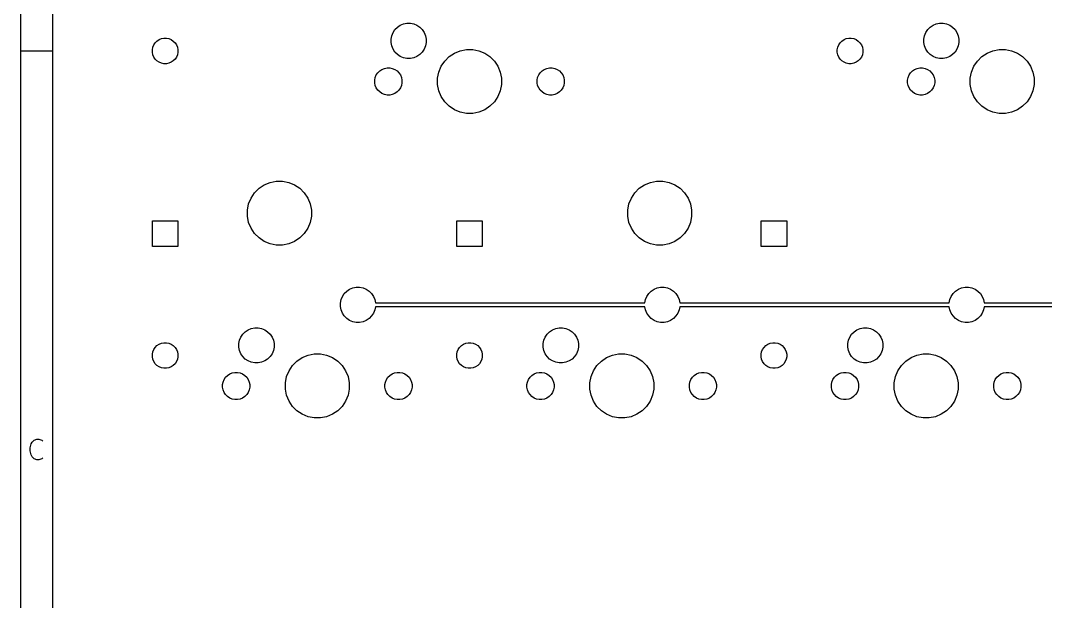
# Model space of a CAD drawing. Extents: x 0.4 to 33.6, y -21.6 to -0.4.
# Drawn here: x 0.394 to 2.919, y -5.687 to -4.256 of the extents above; entities that cross this region are included whole.
import ezdxf

# ---------------------------------------------------------------- set-up
doc = ezdxf.new("R2010")
doc.units = 0
doc.header["$MEASUREMENT"] = 0
doc.layers.add('BLACK', color=7, linetype='CONTINUOUS')

msp = doc.modelspace()

# ---------------------------------------------------------------- linework, layer by layer
at = {"layer": 'BLACK', "linetype": 'CONTINUOUS'}
for p, q in [((0.393701, -0.393701), (0.393701, -21.6063)), ((0.472441, -0.472441), (0.472441, -21.5276)), ((1.32949, -4.26787), (1.33737, -4.26461)), ((1.33737, -4.26461), (1.34573, -4.26294)), ((1.34573, -4.26294), (1.35427, -4.26294)), ((1.35427, -4.26294), (1.36263, -4.26461)), ((1.36263, -4.26461), (1.37051, -4.26787)), ((2.64199, -4.26787), (2.64987, -4.26461)), ((2.64987, -4.26461), (2.65823, -4.26294)), ((2.65823, -4.26294), (2.66677, -4.26294)), ((2.66677, -4.26294), (2.67513, -4.26461)), ((2.67513, -4.26461), (2.68301, -4.26787)), ((1.30836, -4.29362), (1.31162, -4.28574)), ((1.31162, -4.28574), (1.31636, -4.27864)), ((1.31636, -4.27864), (1.32239, -4.27261)), ((1.32239, -4.27261), (1.32949, -4.26787)), ((1.37051, -4.26787), (1.37761, -4.27261)), ((1.37761, -4.27261), (1.38364, -4.27864)), ((1.38364, -4.27864), (1.38838, -4.28574)), ((1.38838, -4.28574), (1.39164, -4.29362)), ((2.62086, -4.29362), (2.62412, -4.28574)), ((2.62412, -4.28574), (2.62886, -4.27864)), ((2.62886, -4.27864), (2.63489, -4.27261)), ((2.63489, -4.27261), (2.64199, -4.26787)), ((2.68301, -4.26787), (2.69011, -4.27261)), ((2.69011, -4.27261), (2.69614, -4.27864)), ((2.69614, -4.27864), (2.70088, -4.28574)), ((2.70088, -4.28574), (2.70414, -4.29362)), ((0.719714, -4.32206), (0.722089, -4.31633)), ((0.722089, -4.31633), (0.725535, -4.31117)), ((0.725535, -4.31117), (0.729922, -4.30679)), ((0.729922, -4.30679), (0.735081, -4.30334)), ((0.735081, -4.30334), (0.740813, -4.30096)), ((0.740813, -4.30096), (0.746898, -4.29975)), ((0.746898, -4.29975), (0.753102, -4.29975)), ((0.753102, -4.29975), (0.759187, -4.30096)), ((0.759187, -4.30096), (0.764919, -4.30334)), ((0.764919, -4.30334), (0.770078, -4.30679)), ((0.770078, -4.30679), (0.774465, -4.31117)), ((0.774465, -4.31117), (0.777911, -4.31633)), ((0.777911, -4.31633), (0.780286, -4.32206)), ((1.30669, -4.30198), (1.30836, -4.29362)), ((1.30669, -4.31052), (1.30669, -4.30198)), ((1.30836, -4.31888), (1.30669, -4.31052)), ((1.39164, -4.29362), (1.39331, -4.30198)), ((1.39331, -4.31052), (1.39164, -4.31888)), ((1.39331, -4.30198), (1.39331, -4.31052)), ((2.40721, -4.32206), (2.40959, -4.31633)), ((2.40959, -4.31633), (2.41304, -4.31117)), ((2.41304, -4.31117), (2.41742, -4.30679)), ((2.41742, -4.30679), (2.42258, -4.30334)), ((2.42258, -4.30334), (2.42831, -4.30096)), ((2.42831, -4.30096), (2.4344, -4.29975)), ((2.4344, -4.29975), (2.4406, -4.29975)), ((2.4406, -4.29975), (2.44669, -4.30096)), ((2.44669, -4.30096), (2.45242, -4.30334)), ((2.45242, -4.30334), (2.45758, -4.30679)), ((2.45758, -4.30679), (2.46196, -4.31117)), ((2.46196, -4.31117), (2.46541, -4.31633)), ((2.46541, -4.31633), (2.46779, -4.32206)), ((2.61919, -4.30198), (2.62086, -4.29362)), ((2.61919, -4.31052), (2.61919, -4.30198)), ((2.62086, -4.31888), (2.61919, -4.31052)), ((2.70414, -4.29362), (2.70581, -4.30198)), ((2.70581, -4.31052), (2.70414, -4.31888)), ((2.70581, -4.30198), (2.70581, -4.31052)), ((0.393701, -4.33071), (0.472441, -4.33071)), ((0.718504, -4.32815), (0.719714, -4.32206)), ((0.718504, -4.33435), (0.718504, -4.32815)), ((0.719714, -4.34044), (0.718504, -4.33435)), ((0.722089, -4.34617), (0.719714, -4.34044)), ((0.780286, -4.34044), (0.777911, -4.34617)), ((0.780286, -4.32206), (0.781496, -4.32815)), ((0.781496, -4.33435), (0.780286, -4.34044)), ((0.781496, -4.32815), (0.781496, -4.33435)), ((1.31162, -4.32676), (1.30836, -4.31888)), ((1.31636, -4.33386), (1.31162, -4.32676)), ((1.32239, -4.33989), (1.31636, -4.33386)), ((1.32949, -4.34463), (1.32239, -4.33989)), ((1.37761, -4.33989), (1.37051, -4.34463)), ((1.38364, -4.33386), (1.37761, -4.33989)), ((1.38838, -4.32676), (1.38364, -4.33386)), ((1.39164, -4.31888), (1.38838, -4.32676)), ((1.44981, -4.34509), (1.4627, -4.33647)), ((1.4627, -4.33647), (1.47703, -4.33054)), ((1.47703, -4.33054), (1.49224, -4.32751)), ((1.49224, -4.32751), (1.50776, -4.32751)), ((1.50776, -4.32751), (1.52297, -4.33054)), ((1.52297, -4.33054), (1.5373, -4.33647)), ((1.5373, -4.33647), (1.55019, -4.34509)), ((2.406, -4.32815), (2.40721, -4.32206)), ((2.406, -4.33435), (2.406, -4.32815)), ((2.40721, -4.34044), (2.406, -4.33435)), ((2.40959, -4.34617), (2.40721, -4.34044)), ((2.46779, -4.34044), (2.46541, -4.34617)), ((2.46779, -4.32206), (2.469, -4.32815)), ((2.469, -4.33435), (2.46779, -4.34044)), ((2.469, -4.32815), (2.469, -4.33435)), ((2.62412, -4.32676), (2.62086, -4.31888)), ((2.62886, -4.33386), (2.62412, -4.32676)), ((2.63489, -4.33989), (2.62886, -4.33386)), ((2.64199, -4.34463), (2.63489, -4.33989)), ((2.69011, -4.33989), (2.68301, -4.34463)), ((2.69614, -4.33386), (2.69011, -4.33989)), ((2.70088, -4.32676), (2.69614, -4.33386)), ((2.70414, -4.31888), (2.70088, -4.32676)), ((2.76231, -4.34509), (2.7752, -4.33647)), ((2.7752, -4.33647), (2.78953, -4.33054)), ((2.78953, -4.33054), (2.80474, -4.32751)), ((2.80474, -4.32751), (2.82026, -4.32751)), ((2.82026, -4.32751), (2.83547, -4.33054)), ((2.83547, -4.33054), (2.8498, -4.33647)), ((2.8498, -4.33647), (2.86269, -4.34509)), ((0.725535, -4.35133), (0.722089, -4.34617)), ((0.729922, -4.35571), (0.725535, -4.35133)), ((0.735081, -4.35916), (0.729922, -4.35571)), ((0.740813, -4.36154), (0.735081, -4.35916)), ((0.746898, -4.36275), (0.740813, -4.36154)), ((0.753102, -4.36275), (0.746898, -4.36275)), ((0.759187, -4.36154), (0.753102, -4.36275)), ((0.764919, -4.35916), (0.759187, -4.36154)), ((0.770078, -4.35571), (0.764919, -4.35916)), ((0.774465, -4.35133), (0.770078, -4.35571)), ((0.777911, -4.34617), (0.774465, -4.35133)), ((1.33737, -4.34789), (1.32949, -4.34463)), ((1.34573, -4.34956), (1.33737, -4.34789)), ((1.35427, -4.34956), (1.34573, -4.34956)), ((1.36263, -4.34789), (1.35427, -4.34956)), ((1.37051, -4.34463), (1.36263, -4.34789)), ((1.43022, -4.36895), (1.43884, -4.35606)), ((1.43884, -4.35606), (1.44981, -4.34509)), ((1.55019, -4.34509), (1.56116, -4.35606)), ((1.56116, -4.35606), (1.56978, -4.36895)), ((2.41304, -4.35133), (2.40959, -4.34617)), ((2.41742, -4.35571), (2.41304, -4.35133)), ((2.42258, -4.35916), (2.41742, -4.35571)), ((2.42831, -4.36154), (2.42258, -4.35916)), ((2.4344, -4.36275), (2.42831, -4.36154)), ((2.4406, -4.36275), (2.4344, -4.36275)), ((2.44669, -4.36154), (2.4406, -4.36275)), ((2.45242, -4.35916), (2.44669, -4.36154)), ((2.45758, -4.35571), (2.45242, -4.35916)), ((2.46196, -4.35133), (2.45758, -4.35571)), ((2.46541, -4.34617), (2.46196, -4.35133)), ((2.64987, -4.34789), (2.64199, -4.34463)), ((2.65823, -4.34956), (2.64987, -4.34789)), ((2.66677, -4.34956), (2.65823, -4.34956)), ((2.67513, -4.34789), (2.66677, -4.34956)), ((2.68301, -4.34463), (2.67513, -4.34789)), ((2.74272, -4.36895), (2.75134, -4.35606)), ((2.75134, -4.35606), (2.76231, -4.34509)), ((2.86269, -4.34509), (2.87366, -4.35606)), ((2.87366, -4.35606), (2.88228, -4.36895)), ((1.26782, -4.39649), (1.27034, -4.3904)), ((1.27034, -4.3904), (1.27401, -4.38492)), ((1.27401, -4.38492), (1.27867, -4.38026)), ((1.27867, -4.38026), (1.28415, -4.37659)), ((1.28415, -4.37659), (1.29024, -4.37407)), ((1.29024, -4.37407), (1.2967, -4.37279)), ((1.2967, -4.37279), (1.3033, -4.37279)), ((1.3033, -4.37279), (1.30976, -4.37407)), ((1.30976, -4.37407), (1.31585, -4.37659)), ((1.31585, -4.37659), (1.32133, -4.38026)), ((1.32133, -4.38026), (1.32599, -4.38492)), ((1.32599, -4.38492), (1.32966, -4.3904)), ((1.32966, -4.3904), (1.33218, -4.39649)), ((1.42126, -4.39849), (1.42429, -4.38328)), ((1.42429, -4.38328), (1.43022, -4.36895)), ((1.56978, -4.36895), (1.57571, -4.38328)), ((1.57571, -4.38328), (1.57874, -4.39849)), ((1.66782, -4.39649), (1.67034, -4.3904)), ((1.67034, -4.3904), (1.67401, -4.38492)), ((1.67401, -4.38492), (1.67867, -4.38026)), ((1.67867, -4.38026), (1.68415, -4.37659)), ((1.68415, -4.37659), (1.69024, -4.37407)), ((1.69024, -4.37407), (1.6967, -4.37279)), ((1.6967, -4.37279), (1.7033, -4.37279)), ((1.7033, -4.37279), (1.70976, -4.37407)), ((1.70976, -4.37407), (1.71585, -4.37659)), ((1.71585, -4.37659), (1.72133, -4.38026)), ((1.72133, -4.38026), (1.72599, -4.38492)), ((1.72599, -4.38492), (1.72966, -4.3904)), ((1.72966, -4.3904), (1.73218, -4.39649)), ((2.58032, -4.39649), (2.58284, -4.3904)), ((2.58284, -4.3904), (2.58651, -4.38492)), ((2.58651, -4.38492), (2.59117, -4.38026)), ((2.59117, -4.38026), (2.59665, -4.37659)), ((2.59665, -4.37659), (2.60274, -4.37407)), ((2.60274, -4.37407), (2.6092, -4.37279)), ((2.6092, -4.37279), (2.6158, -4.37279)), ((2.6158, -4.37279), (2.62226, -4.37407)), ((2.62226, -4.37407), (2.62835, -4.37659)), ((2.62835, -4.37659), (2.63383, -4.38026)), ((2.63383, -4.38026), (2.63849, -4.38492)), ((2.63849, -4.38492), (2.64216, -4.3904)), ((2.64216, -4.3904), (2.64468, -4.39649)), ((2.73376, -4.39849), (2.73679, -4.38328)), ((2.73679, -4.38328), (2.74272, -4.36895)), ((2.88228, -4.36895), (2.88821, -4.38328)), ((2.88821, -4.38328), (2.89124, -4.39849)), ((1.26654, -4.40295), (1.26782, -4.39649)), ((1.26654, -4.40955), (1.26654, -4.40295)), ((1.26782, -4.41601), (1.26654, -4.40955)), ((1.27034, -4.4221), (1.26782, -4.41601)), ((1.33218, -4.41601), (1.32966, -4.4221)), ((1.33218, -4.39649), (1.33346, -4.40295)), ((1.33346, -4.40955), (1.33218, -4.41601)), ((1.33346, -4.40295), (1.33346, -4.40955)), ((1.42126, -4.41401), (1.42126, -4.39849)), ((1.42429, -4.42922), (1.42126, -4.41401)), ((1.57874, -4.41401), (1.57571, -4.42922)), ((1.57874, -4.39849), (1.57874, -4.41401)), ((1.66654, -4.40295), (1.66782, -4.39649)), ((1.66654, -4.40955), (1.66654, -4.40295)), ((1.66782, -4.41601), (1.66654, -4.40955)), ((1.67034, -4.4221), (1.66782, -4.41601)), ((1.73218, -4.41601), (1.72966, -4.4221)), ((1.73218, -4.39649), (1.73346, -4.40295)), ((1.73346, -4.40955), (1.73218, -4.41601)), ((1.73346, -4.40295), (1.73346, -4.40955)), ((2.57904, -4.40295), (2.58032, -4.39649)), ((2.57904, -4.40955), (2.57904, -4.40295)), ((2.58032, -4.41601), (2.57904, -4.40955)), ((2.58284, -4.4221), (2.58032, -4.41601)), ((2.64468, -4.41601), (2.64216, -4.4221)), ((2.64468, -4.39649), (2.64596, -4.40295)), ((2.64596, -4.40955), (2.64468, -4.41601)), ((2.64596, -4.40295), (2.64596, -4.40955)), ((2.73376, -4.41401), (2.73376, -4.39849)), ((2.73679, -4.42922), (2.73376, -4.41401)), ((2.89124, -4.41401), (2.88821, -4.42922)), ((2.89124, -4.39849), (2.89124, -4.41401)), ((1.27401, -4.42758), (1.27034, -4.4221)), ((1.27867, -4.43224), (1.27401, -4.42758)), ((1.28415, -4.43591), (1.27867, -4.43224)), ((1.29024, -4.43843), (1.28415, -4.43591)), ((1.2967, -4.43971), (1.29024, -4.43843)), ((1.3033, -4.43971), (1.2967, -4.43971)), ((1.30976, -4.43843), (1.3033, -4.43971)), ((1.31585, -4.43591), (1.30976, -4.43843)), ((1.32133, -4.43224), (1.31585, -4.43591)), ((1.32599, -4.42758), (1.32133, -4.43224)), ((1.32966, -4.4221), (1.32599, -4.42758)), ((1.43022, -4.44355), (1.42429, -4.42922)), ((1.43884, -4.45644), (1.43022, -4.44355)), ((1.56978, -4.44355), (1.56116, -4.45644)), ((1.57571, -4.42922), (1.56978, -4.44355)), ((1.67401, -4.42758), (1.67034, -4.4221)), ((1.67867, -4.43224), (1.67401, -4.42758)), ((1.68415, -4.43591), (1.67867, -4.43224)), ((1.69024, -4.43843), (1.68415, -4.43591)), ((1.6967, -4.43971), (1.69024, -4.43843)), ((1.7033, -4.43971), (1.6967, -4.43971)), ((1.70976, -4.43843), (1.7033, -4.43971)), ((1.71585, -4.43591), (1.70976, -4.43843)), ((1.72133, -4.43224), (1.71585, -4.43591)), ((1.72599, -4.42758), (1.72133, -4.43224)), ((1.72966, -4.4221), (1.72599, -4.42758)), ((2.58651, -4.42758), (2.58284, -4.4221)), ((2.59117, -4.43224), (2.58651, -4.42758)), ((2.59665, -4.43591), (2.59117, -4.43224)), ((2.60274, -4.43843), (2.59665, -4.43591)), ((2.6092, -4.43971), (2.60274, -4.43843)), ((2.6158, -4.43971), (2.6092, -4.43971)), ((2.62226, -4.43843), (2.6158, -4.43971)), ((2.62835, -4.43591), (2.62226, -4.43843)), ((2.63383, -4.43224), (2.62835, -4.43591)), ((2.63849, -4.42758), (2.63383, -4.43224)), ((2.64216, -4.4221), (2.63849, -4.42758)), ((2.74272, -4.44355), (2.73679, -4.42922)), ((2.75134, -4.45644), (2.74272, -4.44355)), ((2.88228, -4.44355), (2.87366, -4.45644)), ((2.88821, -4.42922), (2.88228, -4.44355)), ((1.44981, -4.46741), (1.43884, -4.45644)), ((1.4627, -4.47603), (1.44981, -4.46741)), ((1.55019, -4.46741), (1.5373, -4.47603)), ((1.56116, -4.45644), (1.55019, -4.46741)), ((2.76231, -4.46741), (2.75134, -4.45644)), ((2.7752, -4.47603), (2.76231, -4.46741)), ((2.86269, -4.46741), (2.8498, -4.47603)), ((2.87366, -4.45644), (2.86269, -4.46741)), ((1.47703, -4.48196), (1.4627, -4.47603)), ((1.49224, -4.48499), (1.47703, -4.48196)), ((1.50776, -4.48499), (1.49224, -4.48499)), ((1.52297, -4.48196), (1.50776, -4.48499)), ((1.5373, -4.47603), (1.52297, -4.48196)), ((2.78953, -4.48196), (2.7752, -4.47603)), ((2.80474, -4.48499), (2.78953, -4.48196)), ((2.82026, -4.48499), (2.80474, -4.48499)), ((2.83547, -4.48196), (2.82026, -4.48499)), ((2.8498, -4.47603), (2.83547, -4.48196)), ((0.970335, -4.68047), (0.981302, -4.6695)), ((0.981302, -4.6695), (0.994199, -4.66088)), ((0.994199, -4.66088), (1.00853, -4.65495)), ((1.00853, -4.65495), (1.02374, -4.65192)), ((1.02374, -4.65192), (1.03925, -4.65192)), ((1.03925, -4.65192), (1.05446, -4.65495)), ((1.05446, -4.65495), (1.06879, -4.66088)), ((1.06879, -4.66088), (1.08169, -4.6695)), ((1.08169, -4.6695), (1.09266, -4.68047)), ((1.90734, -4.68047), (1.91831, -4.6695)), ((1.91831, -4.6695), (1.93121, -4.66088)), ((1.93121, -4.66088), (1.94554, -4.65495)), ((1.94554, -4.65495), (1.96075, -4.65192)), ((1.96075, -4.65192), (1.97626, -4.65192)), ((1.97626, -4.65192), (1.99147, -4.65495)), ((1.99147, -4.65495), (2.0058, -4.66088)), ((2.0058, -4.66088), (2.0187, -4.6695)), ((2.0187, -4.6695), (2.02967, -4.68047)), ((0.955782, -4.70769), (0.961717, -4.69336)), ((0.961717, -4.69336), (0.970335, -4.68047)), ((1.09266, -4.68047), (1.10127, -4.69336)), ((1.10127, -4.69336), (1.10721, -4.70769)), ((1.89279, -4.70769), (1.89873, -4.69336)), ((1.89873, -4.69336), (1.90734, -4.68047)), ((2.02967, -4.68047), (2.03828, -4.69336)), ((2.03828, -4.69336), (2.04422, -4.70769)), ((0.952756, -4.7229), (0.955782, -4.70769)), ((1.10721, -4.70769), (1.11024, -4.7229)), ((1.88976, -4.7229), (1.89279, -4.70769)), ((2.04422, -4.70769), (2.04724, -4.7229)), ((0.952756, -4.73841), (0.952756, -4.7229)), ((0.955782, -4.75363), (0.952756, -4.73841)), ((1.11024, -4.73841), (1.10721, -4.75363)), ((1.11024, -4.7229), (1.11024, -4.73841)), ((1.88976, -4.73841), (1.88976, -4.7229)), ((1.89279, -4.75363), (1.88976, -4.73841)), ((2.04724, -4.73841), (2.04422, -4.75363)), ((2.04724, -4.7229), (2.04724, -4.73841)), ((0.718504, -4.81275), (0.718504, -4.74975)), ((0.718504, -4.74975), (0.781496, -4.74975)), ((0.781496, -4.74975), (0.781496, -4.81275)), ((0.961717, -4.76796), (0.955782, -4.75363)), ((0.970335, -4.78085), (0.961717, -4.76796)), ((1.10127, -4.76796), (1.09266, -4.78085)), ((1.10721, -4.75363), (1.10127, -4.76796)), ((1.4685, -4.81275), (1.4685, -4.74975)), ((1.4685, -4.74975), (1.5315, -4.74975)), ((1.5315, -4.74975), (1.5315, -4.81275)), ((1.89873, -4.76796), (1.89279, -4.75363)), ((1.90734, -4.78085), (1.89873, -4.76796)), ((2.03828, -4.76796), (2.02967, -4.78085)), ((2.04422, -4.75363), (2.03828, -4.76796)), ((2.2185, -4.81275), (2.2185, -4.74975)), ((2.2185, -4.74975), (2.2815, -4.74975)), ((2.2815, -4.74975), (2.2815, -4.81275)), ((0.981302, -4.79182), (0.970335, -4.78085)), ((0.994199, -4.80044), (0.981302, -4.79182)), ((1.08169, -4.79182), (1.06879, -4.80044)), ((1.09266, -4.78085), (1.08169, -4.79182)), ((1.91831, -4.79182), (1.90734, -4.78085)), ((1.93121, -4.80044), (1.91831, -4.79182)), ((2.0187, -4.79182), (2.0058, -4.80044)), ((2.02967, -4.78085), (2.0187, -4.79182)), ((0.781496, -4.81275), (0.718504, -4.81275)), ((1.00853, -4.80637), (0.994199, -4.80044)), ((1.02374, -4.8094), (1.00853, -4.80637)), ((1.03925, -4.8094), (1.02374, -4.8094)), ((1.05446, -4.80637), (1.03925, -4.8094)), ((1.06879, -4.80044), (1.05446, -4.80637)), ((1.5315, -4.81275), (1.4685, -4.81275)), ((1.94554, -4.80637), (1.93121, -4.80044)), ((1.96075, -4.8094), (1.94554, -4.80637)), ((1.97626, -4.8094), (1.96075, -4.8094)), ((1.99147, -4.80637), (1.97626, -4.8094)), ((2.0058, -4.80044), (1.99147, -4.80637)), ((2.2815, -4.81275), (2.2185, -4.81275)), ((1.19136, -4.92864), (1.19739, -4.92261)), ((1.19739, -4.92261), (1.20449, -4.91787)), ((1.20449, -4.91787), (1.21237, -4.91461)), ((1.21237, -4.91461), (1.22073, -4.91294)), ((1.22073, -4.91294), (1.22927, -4.91294)), ((1.22927, -4.91294), (1.23763, -4.91461)), ((1.23763, -4.91461), (1.24551, -4.91787)), ((1.24551, -4.91787), (1.25261, -4.92261)), ((1.25261, -4.92261), (1.25864, -4.92864)), ((1.94136, -4.92864), (1.94739, -4.92261)), ((1.94739, -4.92261), (1.95449, -4.91787)), ((1.95449, -4.91787), (1.96237, -4.91461)), ((1.96237, -4.91461), (1.97073, -4.91294)), ((1.97073, -4.91294), (1.97927, -4.91294)), ((1.97927, -4.91294), (1.98763, -4.91461)), ((1.98763, -4.91461), (1.99551, -4.91787)), ((1.99551, -4.91787), (2.00261, -4.92261)), ((2.00261, -4.92261), (2.00864, -4.92864)), ((2.69136, -4.92864), (2.69739, -4.92261)), ((2.69739, -4.92261), (2.70449, -4.91787)), ((2.70449, -4.91787), (2.71237, -4.91461)), ((2.71237, -4.91461), (2.72073, -4.91294)), ((2.72073, -4.91294), (2.72927, -4.91294)), ((2.72927, -4.91294), (2.73763, -4.91461)), ((2.73763, -4.91461), (2.74551, -4.91787)), ((2.74551, -4.91787), (2.75261, -4.92261)), ((2.75261, -4.92261), (2.75864, -4.92864)), ((1.18169, -4.95198), (1.18336, -4.94362)), ((1.18336, -4.94362), (1.18662, -4.93574)), ((1.18662, -4.93574), (1.19136, -4.92864)), ((1.25864, -4.92864), (1.26338, -4.93574)), ((1.26338, -4.93574), (1.26664, -4.94362)), ((1.26664, -4.94362), (1.26818, -4.95133)), ((1.93182, -4.95133), (1.93336, -4.94362)), ((1.93336, -4.94362), (1.93662, -4.93574)), ((1.93662, -4.93574), (1.94136, -4.92864)), ((2.00864, -4.92864), (2.01338, -4.93574)), ((2.01338, -4.93574), (2.01664, -4.94362)), ((2.01664, -4.94362), (2.01818, -4.95133)), ((2.68182, -4.95133), (2.68336, -4.94362)), ((2.68336, -4.94362), (2.68662, -4.93574)), ((2.68662, -4.93574), (2.69136, -4.92864)), ((2.75864, -4.92864), (2.76338, -4.93574)), ((2.76338, -4.93574), (2.76664, -4.94362)), ((2.76664, -4.94362), (2.76818, -4.95133)), ((1.18169, -4.96052), (1.18169, -4.95198)), ((1.18336, -4.96888), (1.18169, -4.96052)), ((1.18662, -4.97676), (1.18336, -4.96888)), ((1.26664, -4.96888), (1.26338, -4.97676)), ((1.26818, -4.96117), (1.26664, -4.96888)), ((1.26818, -4.95133), (1.93182, -4.95133)), ((1.93182, -4.96117), (1.26818, -4.96117)), ((1.93336, -4.96888), (1.93182, -4.96117)), ((1.93662, -4.97676), (1.93336, -4.96888)), ((2.01664, -4.96888), (2.01338, -4.97676)), ((2.01818, -4.96117), (2.01664, -4.96888)), ((2.01818, -4.95133), (2.68182, -4.95133)), ((2.68182, -4.96117), (2.01818, -4.96117)), ((2.68336, -4.96888), (2.68182, -4.96117)), ((2.68662, -4.97676), (2.68336, -4.96888)), ((2.76664, -4.96888), (2.76338, -4.97676)), ((2.76818, -4.96117), (2.76664, -4.96888)), ((2.76818, -4.95133), (3.52557, -4.95133)), ((3.52557, -4.96117), (2.76818, -4.96117)), ((1.19136, -4.98386), (1.18662, -4.97676)), ((1.19739, -4.98989), (1.19136, -4.98386)), ((1.20449, -4.99463), (1.19739, -4.98989)), ((1.21237, -4.99789), (1.20449, -4.99463)), ((1.22073, -4.99956), (1.21237, -4.99789)), ((1.22927, -4.99956), (1.22073, -4.99956)), ((1.23763, -4.99789), (1.22927, -4.99956)), ((1.24551, -4.99463), (1.23763, -4.99789)), ((1.25261, -4.98989), (1.24551, -4.99463)), ((1.25864, -4.98386), (1.25261, -4.98989)), ((1.26338, -4.97676), (1.25864, -4.98386)), ((1.94136, -4.98386), (1.93662, -4.97676)), ((1.94739, -4.98989), (1.94136, -4.98386)), ((1.95449, -4.99463), (1.94739, -4.98989)), ((1.96237, -4.99789), (1.95449, -4.99463)), ((1.97073, -4.99956), (1.96237, -4.99789)), ((1.97927, -4.99956), (1.97073, -4.99956)), ((1.98763, -4.99789), (1.97927, -4.99956)), ((1.99551, -4.99463), (1.98763, -4.99789)), ((2.00261, -4.98989), (1.99551, -4.99463)), ((2.00864, -4.98386), (2.00261, -4.98989)), ((2.01338, -4.97676), (2.00864, -4.98386)), ((2.69136, -4.98386), (2.68662, -4.97676)), ((2.69739, -4.98989), (2.69136, -4.98386)), ((2.70449, -4.99463), (2.69739, -4.98989)), ((2.71237, -4.99789), (2.70449, -4.99463)), ((2.72073, -4.99956), (2.71237, -4.99789)), ((2.72927, -4.99956), (2.72073, -4.99956)), ((2.73763, -4.99789), (2.72927, -4.99956)), ((2.74551, -4.99463), (2.73763, -4.99789)), ((2.75261, -4.98989), (2.74551, -4.99463)), ((2.75864, -4.98386), (2.75261, -4.98989)), ((2.76338, -4.97676), (2.75864, -4.98386)), ((0.941361, -5.02864), (0.947393, -5.02261)), ((0.947393, -5.02261), (0.954486, -5.01787)), ((0.954486, -5.01787), (0.962368, -5.01461)), ((0.962368, -5.01461), (0.970735, -5.01294)), ((0.970735, -5.01294), (0.979265, -5.01294)), ((0.979265, -5.01294), (0.987632, -5.01461)), ((0.987632, -5.01461), (0.995514, -5.01787)), ((0.995514, -5.01787), (1.00261, -5.02261)), ((1.00261, -5.02261), (1.00864, -5.02864)), ((1.69136, -5.02864), (1.69739, -5.02261)), ((1.69739, -5.02261), (1.70449, -5.01787)), ((1.70449, -5.01787), (1.71237, -5.01461)), ((1.71237, -5.01461), (1.72073, -5.01294)), ((1.72073, -5.01294), (1.72927, -5.01294)), ((1.72927, -5.01294), (1.73763, -5.01461)), ((1.73763, -5.01461), (1.74551, -5.01787)), ((1.74551, -5.01787), (1.75261, -5.02261)), ((1.75261, -5.02261), (1.75864, -5.02864)), ((2.44136, -5.02864), (2.44739, -5.02261)), ((2.44739, -5.02261), (2.45449, -5.01787)), ((2.45449, -5.01787), (2.46237, -5.01461)), ((2.46237, -5.01461), (2.47073, -5.01294)), ((2.47073, -5.01294), (2.47927, -5.01294)), ((2.47927, -5.01294), (2.48763, -5.01461)), ((2.48763, -5.01461), (2.49551, -5.01787)), ((2.49551, -5.01787), (2.50261, -5.02261)), ((2.50261, -5.02261), (2.50864, -5.02864)), ((0.740813, -5.05096), (0.746898, -5.04975)), ((0.746898, -5.04975), (0.753102, -5.04975)), ((0.753102, -5.04975), (0.759187, -5.05096)), ((0.931693, -5.05198), (0.933357, -5.04362)), ((0.933357, -5.04362), (0.936622, -5.03574)), ((0.936622, -5.03574), (0.941361, -5.02864)), ((1.00864, -5.02864), (1.01338, -5.03574)), ((1.01338, -5.03574), (1.01664, -5.04362)), ((1.01664, -5.04362), (1.01831, -5.05198)), ((1.49081, -5.05096), (1.4969, -5.04975)), ((1.4969, -5.04975), (1.5031, -5.04975)), ((1.5031, -5.04975), (1.50919, -5.05096)), ((1.68169, -5.05198), (1.68336, -5.04362)), ((1.68336, -5.04362), (1.68662, -5.03574)), ((1.68662, -5.03574), (1.69136, -5.02864)), ((1.75864, -5.02864), (1.76338, -5.03574)), ((1.76338, -5.03574), (1.76664, -5.04362)), ((1.76664, -5.04362), (1.76831, -5.05198)), ((2.24081, -5.05096), (2.2469, -5.04975)), ((2.2469, -5.04975), (2.2531, -5.04975)), ((2.2531, -5.04975), (2.25919, -5.05096)), ((2.43169, -5.05198), (2.43336, -5.04362)), ((2.43336, -5.04362), (2.43662, -5.03574)), ((2.43662, -5.03574), (2.44136, -5.02864)), ((2.50864, -5.02864), (2.51338, -5.03574)), ((2.51338, -5.03574), (2.51664, -5.04362)), ((2.51664, -5.04362), (2.51831, -5.05198)), ((0.718504, -5.07815), (0.719714, -5.07206)), ((0.719714, -5.07206), (0.722089, -5.06633)), ((0.722089, -5.06633), (0.725535, -5.06117)), ((0.725535, -5.06117), (0.729922, -5.05679)), ((0.729922, -5.05679), (0.735081, -5.05334)), ((0.735081, -5.05334), (0.740813, -5.05096)), ((0.759187, -5.05096), (0.764919, -5.05334)), ((0.764919, -5.05334), (0.770078, -5.05679)), ((0.770078, -5.05679), (0.774465, -5.06117)), ((0.774465, -5.06117), (0.777911, -5.06633)), ((0.777911, -5.06633), (0.780286, -5.07206)), ((0.780286, -5.07206), (0.781496, -5.07815)), ((0.931693, -5.06052), (0.931693, -5.05198)), ((0.933357, -5.06888), (0.931693, -5.06052)), ((0.936622, -5.07676), (0.933357, -5.06888)), ((1.01664, -5.06888), (1.01338, -5.07676)), ((1.01831, -5.06052), (1.01664, -5.06888)), ((1.01831, -5.05198), (1.01831, -5.06052)), ((1.4685, -5.07815), (1.46971, -5.07206)), ((1.46971, -5.07206), (1.47209, -5.06633)), ((1.47209, -5.06633), (1.47554, -5.06117)), ((1.47554, -5.06117), (1.47992, -5.05679)), ((1.47992, -5.05679), (1.48508, -5.05334)), ((1.48508, -5.05334), (1.49081, -5.05096)), ((1.50919, -5.05096), (1.51492, -5.05334)), ((1.51492, -5.05334), (1.52008, -5.05679)), ((1.52008, -5.05679), (1.52446, -5.06117)), ((1.52446, -5.06117), (1.52791, -5.06633)), ((1.52791, -5.06633), (1.53029, -5.07206)), ((1.53029, -5.07206), (1.5315, -5.07815)), ((1.68169, -5.06052), (1.68169, -5.05198)), ((1.68336, -5.06888), (1.68169, -5.06052)), ((1.68662, -5.07676), (1.68336, -5.06888)), ((1.76664, -5.06888), (1.76338, -5.07676)), ((1.76831, -5.06052), (1.76664, -5.06888)), ((1.76831, -5.05198), (1.76831, -5.06052)), ((2.2185, -5.07815), (2.21971, -5.07206)), ((2.21971, -5.07206), (2.22209, -5.06633)), ((2.22209, -5.06633), (2.22554, -5.06117)), ((2.22554, -5.06117), (2.22992, -5.05679)), ((2.22992, -5.05679), (2.23508, -5.05334)), ((2.23508, -5.05334), (2.24081, -5.05096)), ((2.25919, -5.05096), (2.26492, -5.05334)), ((2.26492, -5.05334), (2.27008, -5.05679)), ((2.27008, -5.05679), (2.27446, -5.06117)), ((2.27446, -5.06117), (2.27791, -5.06633)), ((2.27791, -5.06633), (2.28029, -5.07206)), ((2.28029, -5.07206), (2.2815, -5.07815)), ((2.43169, -5.06052), (2.43169, -5.05198)), ((2.43336, -5.06888), (2.43169, -5.06052)), ((2.43662, -5.07676), (2.43336, -5.06888)), ((2.51664, -5.06888), (2.51338, -5.07676)), ((2.51831, -5.06052), (2.51664, -5.06888)), ((2.51831, -5.05198), (2.51831, -5.06052)), ((0.718504, -5.08435), (0.718504, -5.07815)), ((0.719714, -5.09044), (0.718504, -5.08435)), ((0.722089, -5.09617), (0.719714, -5.09044)), ((0.725535, -5.10133), (0.722089, -5.09617)), ((0.777911, -5.09617), (0.774465, -5.10133)), ((0.780286, -5.09044), (0.777911, -5.09617)), ((0.781496, -5.08435), (0.780286, -5.09044)), ((0.781496, -5.07815), (0.781496, -5.08435)), ((0.941361, -5.08386), (0.936622, -5.07676)), ((0.947393, -5.08989), (0.941361, -5.08386)), ((0.954486, -5.09463), (0.947393, -5.08989)), ((0.962368, -5.09789), (0.954486, -5.09463)), ((0.970735, -5.09956), (0.962368, -5.09789)), ((0.979265, -5.09956), (0.970735, -5.09956)), ((0.987632, -5.09789), (0.979265, -5.09956)), ((0.995514, -5.09463), (0.987632, -5.09789)), ((1.00261, -5.08989), (0.995514, -5.09463)), ((1.00864, -5.08386), (1.00261, -5.08989)), ((1.01338, -5.07676), (1.00864, -5.08386)), ((1.06384, -5.10606), (1.07481, -5.09509)), ((1.07481, -5.09509), (1.0877, -5.08647)), ((1.0877, -5.08647), (1.10203, -5.08054)), ((1.10203, -5.08054), (1.11724, -5.07751)), ((1.11724, -5.07751), (1.13276, -5.07751)), ((1.13276, -5.07751), (1.14797, -5.08054)), ((1.14797, -5.08054), (1.1623, -5.08647)), ((1.1623, -5.08647), (1.17519, -5.09509)), ((1.17519, -5.09509), (1.18616, -5.10606)), ((1.4685, -5.08435), (1.4685, -5.07815)), ((1.46971, -5.09044), (1.4685, -5.08435)), ((1.47209, -5.09617), (1.46971, -5.09044)), ((1.47554, -5.10133), (1.47209, -5.09617)), ((1.52791, -5.09617), (1.52446, -5.10133)), ((1.53029, -5.09044), (1.52791, -5.09617)), ((1.5315, -5.08435), (1.53029, -5.09044)), ((1.5315, -5.07815), (1.5315, -5.08435)), ((1.69136, -5.08386), (1.68662, -5.07676)), ((1.69739, -5.08989), (1.69136, -5.08386)), ((1.70449, -5.09463), (1.69739, -5.08989)), ((1.71237, -5.09789), (1.70449, -5.09463)), ((1.72073, -5.09956), (1.71237, -5.09789)), ((1.72927, -5.09956), (1.72073, -5.09956)), ((1.73763, -5.09789), (1.72927, -5.09956)), ((1.74551, -5.09463), (1.73763, -5.09789)), ((1.75261, -5.08989), (1.74551, -5.09463)), ((1.75864, -5.08386), (1.75261, -5.08989)), ((1.76338, -5.07676), (1.75864, -5.08386)), ((1.81384, -5.10606), (1.82481, -5.09509)), ((1.82481, -5.09509), (1.8377, -5.08647)), ((1.8377, -5.08647), (1.85203, -5.08054)), ((1.85203, -5.08054), (1.86724, -5.07751)), ((1.86724, -5.07751), (1.88276, -5.07751)), ((1.88276, -5.07751), (1.89797, -5.08054)), ((1.89797, -5.08054), (1.9123, -5.08647)), ((1.9123, -5.08647), (1.92519, -5.09509)), ((1.92519, -5.09509), (1.93616, -5.10606)), ((2.2185, -5.08435), (2.2185, -5.07815)), ((2.21971, -5.09044), (2.2185, -5.08435)), ((2.22209, -5.09617), (2.21971, -5.09044)), ((2.22554, -5.10133), (2.22209, -5.09617)), ((2.27791, -5.09617), (2.27446, -5.10133)), ((2.28029, -5.09044), (2.27791, -5.09617)), ((2.2815, -5.08435), (2.28029, -5.09044)), ((2.2815, -5.07815), (2.2815, -5.08435)), ((2.44136, -5.08386), (2.43662, -5.07676)), ((2.44739, -5.08989), (2.44136, -5.08386)), ((2.45449, -5.09463), (2.44739, -5.08989)), ((2.46237, -5.09789), (2.45449, -5.09463)), ((2.47073, -5.09956), (2.46237, -5.09789)), ((2.47927, -5.09956), (2.47073, -5.09956)), ((2.48763, -5.09789), (2.47927, -5.09956)), ((2.49551, -5.09463), (2.48763, -5.09789)), ((2.50261, -5.08989), (2.49551, -5.09463)), ((2.50864, -5.08386), (2.50261, -5.08989)), ((2.51338, -5.07676), (2.50864, -5.08386)), ((2.56384, -5.10606), (2.57481, -5.09509)), ((2.57481, -5.09509), (2.5877, -5.08647)), ((2.5877, -5.08647), (2.60203, -5.08054)), ((2.60203, -5.08054), (2.61724, -5.07751)), ((2.61724, -5.07751), (2.63276, -5.07751)), ((2.63276, -5.07751), (2.64797, -5.08054)), ((2.64797, -5.08054), (2.6623, -5.08647)), ((2.6623, -5.08647), (2.67519, -5.09509)), ((2.67519, -5.09509), (2.68616, -5.10606)), ((0.729922, -5.10571), (0.725535, -5.10133)), ((0.735081, -5.10916), (0.729922, -5.10571)), ((0.740813, -5.11154), (0.735081, -5.10916)), ((0.746898, -5.11275), (0.740813, -5.11154)), ((0.753102, -5.11275), (0.746898, -5.11275)), ((0.759187, -5.11154), (0.753102, -5.11275)), ((0.764919, -5.10916), (0.759187, -5.11154)), ((0.770078, -5.10571), (0.764919, -5.10916)), ((0.774465, -5.10133), (0.770078, -5.10571)), ((0.909149, -5.12659), (0.915239, -5.12407)), ((0.915239, -5.12407), (0.921704, -5.12279)), ((0.921704, -5.12279), (0.928296, -5.12279)), ((0.928296, -5.12279), (0.934761, -5.12407)), ((0.934761, -5.12407), (0.940851, -5.12659)), ((1.04929, -5.13328), (1.05522, -5.11895)), ((1.05522, -5.11895), (1.06384, -5.10606)), ((1.18616, -5.10606), (1.19478, -5.11895)), ((1.19478, -5.11895), (1.20071, -5.13328)), ((1.30915, -5.12659), (1.31524, -5.12407)), ((1.31524, -5.12407), (1.3217, -5.12279)), ((1.3217, -5.12279), (1.3283, -5.12279)), ((1.3283, -5.12279), (1.33476, -5.12407)), ((1.33476, -5.12407), (1.34085, -5.12659)), ((1.47992, -5.10571), (1.47554, -5.10133)), ((1.48508, -5.10916), (1.47992, -5.10571)), ((1.49081, -5.11154), (1.48508, -5.10916)), ((1.4969, -5.11275), (1.49081, -5.11154)), ((1.5031, -5.11275), (1.4969, -5.11275)), ((1.50919, -5.11154), (1.5031, -5.11275)), ((1.51492, -5.10916), (1.50919, -5.11154)), ((1.52008, -5.10571), (1.51492, -5.10916)), ((1.52446, -5.10133), (1.52008, -5.10571)), ((1.65915, -5.12659), (1.66524, -5.12407)), ((1.66524, -5.12407), (1.6717, -5.12279)), ((1.6717, -5.12279), (1.6783, -5.12279)), ((1.6783, -5.12279), (1.68476, -5.12407)), ((1.68476, -5.12407), (1.69085, -5.12659)), ((1.79929, -5.13328), (1.80522, -5.11895)), ((1.80522, -5.11895), (1.81384, -5.10606)), ((1.93616, -5.10606), (1.94478, -5.11895)), ((1.94478, -5.11895), (1.95071, -5.13328)), ((2.05915, -5.12659), (2.06524, -5.12407)), ((2.06524, -5.12407), (2.0717, -5.12279)), ((2.0717, -5.12279), (2.0783, -5.12279)), ((2.0783, -5.12279), (2.08476, -5.12407)), ((2.08476, -5.12407), (2.09085, -5.12659)), ((2.22992, -5.10571), (2.22554, -5.10133)), ((2.23508, -5.10916), (2.22992, -5.10571)), ((2.24081, -5.11154), (2.23508, -5.10916)), ((2.2469, -5.11275), (2.24081, -5.11154)), ((2.2531, -5.11275), (2.2469, -5.11275)), ((2.25919, -5.11154), (2.2531, -5.11275)), ((2.26492, -5.10916), (2.25919, -5.11154)), ((2.27008, -5.10571), (2.26492, -5.10916)), ((2.27446, -5.10133), (2.27008, -5.10571)), ((2.40915, -5.12659), (2.41524, -5.12407)), ((2.41524, -5.12407), (2.4217, -5.12279)), ((2.4217, -5.12279), (2.4283, -5.12279)), ((2.4283, -5.12279), (2.43476, -5.12407)), ((2.43476, -5.12407), (2.44085, -5.12659)), ((2.54929, -5.13328), (2.55522, -5.11895)), ((2.55522, -5.11895), (2.56384, -5.10606)), ((2.68616, -5.10606), (2.69478, -5.11895)), ((2.69478, -5.11895), (2.70071, -5.13328)), ((2.80915, -5.12659), (2.81524, -5.12407)), ((2.81524, -5.12407), (2.8217, -5.12279)), ((2.8217, -5.12279), (2.8283, -5.12279)), ((2.8283, -5.12279), (2.83476, -5.12407)), ((2.83476, -5.12407), (2.84085, -5.12659)), ((0.891535, -5.15295), (0.892821, -5.14649)), ((0.892821, -5.14649), (0.895344, -5.1404)), ((0.895344, -5.1404), (0.899006, -5.13492)), ((0.899006, -5.13492), (0.903668, -5.13026)), ((0.903668, -5.13026), (0.909149, -5.12659)), ((0.940851, -5.12659), (0.946332, -5.13026)), ((0.946332, -5.13026), (0.950994, -5.13492)), ((0.950994, -5.13492), (0.954656, -5.1404)), ((0.954656, -5.1404), (0.957179, -5.14649)), ((0.957179, -5.14649), (0.958465, -5.15295)), ((1.04626, -5.14849), (1.04929, -5.13328)), ((1.04626, -5.16401), (1.04626, -5.14849)), ((1.20071, -5.13328), (1.20374, -5.14849)), ((1.20374, -5.14849), (1.20374, -5.16401)), ((1.29154, -5.15295), (1.29282, -5.14649)), ((1.29282, -5.14649), (1.29534, -5.1404)), ((1.29534, -5.1404), (1.29901, -5.13492)), ((1.29901, -5.13492), (1.30367, -5.13026)), ((1.30367, -5.13026), (1.30915, -5.12659)), ((1.34085, -5.12659), (1.34633, -5.13026)), ((1.34633, -5.13026), (1.35099, -5.13492)), ((1.35099, -5.13492), (1.35466, -5.1404)), ((1.35466, -5.1404), (1.35718, -5.14649)), ((1.35718, -5.14649), (1.35846, -5.15295)), ((1.64154, -5.15295), (1.64282, -5.14649)), ((1.64282, -5.14649), (1.64534, -5.1404)), ((1.64534, -5.1404), (1.64901, -5.13492)), ((1.64901, -5.13492), (1.65367, -5.13026)), ((1.65367, -5.13026), (1.65915, -5.12659)), ((1.69085, -5.12659), (1.69633, -5.13026)), ((1.69633, -5.13026), (1.70099, -5.13492)), ((1.70099, -5.13492), (1.70466, -5.1404)), ((1.70466, -5.1404), (1.70718, -5.14649)), ((1.70718, -5.14649), (1.70846, -5.15295)), ((1.79626, -5.14849), (1.79929, -5.13328)), ((1.79626, -5.16401), (1.79626, -5.14849)), ((1.95071, -5.13328), (1.95374, -5.14849)), ((1.95374, -5.14849), (1.95374, -5.16401)), ((2.04154, -5.15295), (2.04282, -5.14649)), ((2.04282, -5.14649), (2.04534, -5.1404)), ((2.04534, -5.1404), (2.04901, -5.13492)), ((2.04901, -5.13492), (2.05367, -5.13026)), ((2.05367, -5.13026), (2.05915, -5.12659)), ((2.09085, -5.12659), (2.09633, -5.13026)), ((2.09633, -5.13026), (2.10099, -5.13492)), ((2.10099, -5.13492), (2.10466, -5.1404)), ((2.10466, -5.1404), (2.10718, -5.14649)), ((2.10718, -5.14649), (2.10846, -5.15295)), ((2.39154, -5.15295), (2.39282, -5.14649)), ((2.39282, -5.14649), (2.39534, -5.1404)), ((2.39534, -5.1404), (2.39901, -5.13492)), ((2.39901, -5.13492), (2.40367, -5.13026)), ((2.40367, -5.13026), (2.40915, -5.12659)), ((2.44085, -5.12659), (2.44633, -5.13026)), ((2.44633, -5.13026), (2.45099, -5.13492)), ((2.45099, -5.13492), (2.45466, -5.1404)), ((2.45466, -5.1404), (2.45718, -5.14649)), ((2.45718, -5.14649), (2.45846, -5.15295)), ((2.54626, -5.14849), (2.54929, -5.13328)), ((2.54626, -5.16401), (2.54626, -5.14849)), ((2.70071, -5.13328), (2.70374, -5.14849)), ((2.70374, -5.14849), (2.70374, -5.16401)), ((2.79154, -5.15295), (2.79282, -5.14649)), ((2.79282, -5.14649), (2.79534, -5.1404)), ((2.79534, -5.1404), (2.79901, -5.13492)), ((2.79901, -5.13492), (2.80367, -5.13026)), ((2.80367, -5.13026), (2.80915, -5.12659)), ((2.84085, -5.12659), (2.84633, -5.13026)), ((2.84633, -5.13026), (2.85099, -5.13492)), ((2.85099, -5.13492), (2.85466, -5.1404)), ((2.85466, -5.1404), (2.85718, -5.14649)), ((2.85718, -5.14649), (2.85846, -5.15295)), ((0.891535, -5.15955), (0.891535, -5.15295)), ((0.892821, -5.16601), (0.891535, -5.15955)), ((0.895344, -5.1721), (0.892821, -5.16601)), ((0.899006, -5.17758), (0.895344, -5.1721)), ((0.954656, -5.1721), (0.950994, -5.17758)), ((0.957179, -5.16601), (0.954656, -5.1721)), ((0.958465, -5.15955), (0.957179, -5.16601)), ((0.958465, -5.15295), (0.958465, -5.15955)), ((1.04929, -5.17922), (1.04626, -5.16401)), ((1.20374, -5.16401), (1.20071, -5.17922)), ((1.29154, -5.15955), (1.29154, -5.15295)), ((1.29282, -5.16601), (1.29154, -5.15955)), ((1.29534, -5.1721), (1.29282, -5.16601)), ((1.29901, -5.17758), (1.29534, -5.1721)), ((1.35466, -5.1721), (1.35099, -5.17758)), ((1.35718, -5.16601), (1.35466, -5.1721)), ((1.35846, -5.15955), (1.35718, -5.16601)), ((1.35846, -5.15295), (1.35846, -5.15955)), ((1.64154, -5.15955), (1.64154, -5.15295)), ((1.64282, -5.16601), (1.64154, -5.15955)), ((1.64534, -5.1721), (1.64282, -5.16601)), ((1.64901, -5.17758), (1.64534, -5.1721)), ((1.70466, -5.1721), (1.70099, -5.17758)), ((1.70718, -5.16601), (1.70466, -5.1721)), ((1.70846, -5.15955), (1.70718, -5.16601)), ((1.70846, -5.15295), (1.70846, -5.15955)), ((1.79929, -5.17922), (1.79626, -5.16401)), ((1.95374, -5.16401), (1.95071, -5.17922)), ((2.04154, -5.15955), (2.04154, -5.15295)), ((2.04282, -5.16601), (2.04154, -5.15955)), ((2.04534, -5.1721), (2.04282, -5.16601)), ((2.04901, -5.17758), (2.04534, -5.1721)), ((2.10466, -5.1721), (2.10099, -5.17758)), ((2.10718, -5.16601), (2.10466, -5.1721)), ((2.10846, -5.15955), (2.10718, -5.16601)), ((2.10846, -5.15295), (2.10846, -5.15955)), ((2.39154, -5.15955), (2.39154, -5.15295)), ((2.39282, -5.16601), (2.39154, -5.15955)), ((2.39534, -5.1721), (2.39282, -5.16601)), ((2.39901, -5.17758), (2.39534, -5.1721)), ((2.45466, -5.1721), (2.45099, -5.17758)), ((2.45718, -5.16601), (2.45466, -5.1721)), ((2.45846, -5.15955), (2.45718, -5.16601)), ((2.45846, -5.15295), (2.45846, -5.15955)), ((2.54929, -5.17922), (2.54626, -5.16401)), ((2.70374, -5.16401), (2.70071, -5.17922)), ((2.79154, -5.15955), (2.79154, -5.15295)), ((2.79282, -5.16601), (2.79154, -5.15955)), ((2.79534, -5.1721), (2.79282, -5.16601)), ((2.79901, -5.17758), (2.79534, -5.1721)), ((2.85466, -5.1721), (2.85099, -5.17758)), ((2.85718, -5.16601), (2.85466, -5.1721)), ((2.85846, -5.15955), (2.85718, -5.16601)), ((2.85846, -5.15295), (2.85846, -5.15955)), ((0.903668, -5.18224), (0.899006, -5.17758)), ((0.909149, -5.18591), (0.903668, -5.18224)), ((0.915239, -5.18843), (0.909149, -5.18591)), ((0.921704, -5.18971), (0.915239, -5.18843)), ((0.928296, -5.18971), (0.921704, -5.18971)), ((0.934761, -5.18843), (0.928296, -5.18971)), ((0.940851, -5.18591), (0.934761, -5.18843)), ((0.946332, -5.18224), (0.940851, -5.18591)), ((0.950994, -5.17758), (0.946332, -5.18224)), ((1.05522, -5.19355), (1.04929, -5.17922)), ((1.06384, -5.20644), (1.05522, -5.19355)), ((1.19478, -5.19355), (1.18616, -5.20644)), ((1.20071, -5.17922), (1.19478, -5.19355)), ((1.30367, -5.18224), (1.29901, -5.17758)), ((1.30915, -5.18591), (1.30367, -5.18224)), ((1.31524, -5.18843), (1.30915, -5.18591)), ((1.3217, -5.18971), (1.31524, -5.18843)), ((1.3283, -5.18971), (1.3217, -5.18971)), ((1.33476, -5.18843), (1.3283, -5.18971)), ((1.34085, -5.18591), (1.33476, -5.18843)), ((1.34633, -5.18224), (1.34085, -5.18591)), ((1.35099, -5.17758), (1.34633, -5.18224)), ((1.65367, -5.18224), (1.64901, -5.17758)), ((1.65915, -5.18591), (1.65367, -5.18224)), ((1.66524, -5.18843), (1.65915, -5.18591)), ((1.6717, -5.18971), (1.66524, -5.18843)), ((1.6783, -5.18971), (1.6717, -5.18971)), ((1.68476, -5.18843), (1.6783, -5.18971)), ((1.69085, -5.18591), (1.68476, -5.18843)), ((1.69633, -5.18224), (1.69085, -5.18591)), ((1.70099, -5.17758), (1.69633, -5.18224)), ((1.80522, -5.19355), (1.79929, -5.17922)), ((1.81384, -5.20644), (1.80522, -5.19355)), ((1.94478, -5.19355), (1.93616, -5.20644)), ((1.95071, -5.17922), (1.94478, -5.19355)), ((2.05367, -5.18224), (2.04901, -5.17758)), ((2.05915, -5.18591), (2.05367, -5.18224)), ((2.06524, -5.18843), (2.05915, -5.18591)), ((2.0717, -5.18971), (2.06524, -5.18843)), ((2.0783, -5.18971), (2.0717, -5.18971)), ((2.08476, -5.18843), (2.0783, -5.18971)), ((2.09085, -5.18591), (2.08476, -5.18843)), ((2.09633, -5.18224), (2.09085, -5.18591)), ((2.10099, -5.17758), (2.09633, -5.18224)), ((2.40367, -5.18224), (2.39901, -5.17758)), ((2.40915, -5.18591), (2.40367, -5.18224)), ((2.41524, -5.18843), (2.40915, -5.18591)), ((2.4217, -5.18971), (2.41524, -5.18843)), ((2.4283, -5.18971), (2.4217, -5.18971)), ((2.43476, -5.18843), (2.4283, -5.18971)), ((2.44085, -5.18591), (2.43476, -5.18843)), ((2.44633, -5.18224), (2.44085, -5.18591)), ((2.45099, -5.17758), (2.44633, -5.18224)), ((2.55522, -5.19355), (2.54929, -5.17922)), ((2.56384, -5.20644), (2.55522, -5.19355)), ((2.69478, -5.19355), (2.68616, -5.20644)), ((2.70071, -5.17922), (2.69478, -5.19355)), ((2.80367, -5.18224), (2.79901, -5.17758)), ((2.80915, -5.18591), (2.80367, -5.18224)), ((2.81524, -5.18843), (2.80915, -5.18591)), ((2.8217, -5.18971), (2.81524, -5.18843)), ((2.8283, -5.18971), (2.8217, -5.18971)), ((2.83476, -5.18843), (2.8283, -5.18971)), ((2.84085, -5.18591), (2.83476, -5.18843)), ((2.84633, -5.18224), (2.84085, -5.18591)), ((2.85099, -5.17758), (2.84633, -5.18224)), ((1.07481, -5.21741), (1.06384, -5.20644)), ((1.0877, -5.22603), (1.07481, -5.21741)), ((1.10203, -5.23196), (1.0877, -5.22603)), ((1.1623, -5.22603), (1.14797, -5.23196)), ((1.17519, -5.21741), (1.1623, -5.22603)), ((1.18616, -5.20644), (1.17519, -5.21741)), ((1.82481, -5.21741), (1.81384, -5.20644)), ((1.8377, -5.22603), (1.82481, -5.21741)), ((1.85203, -5.23196), (1.8377, -5.22603)), ((1.9123, -5.22603), (1.89797, -5.23196)), ((1.92519, -5.21741), (1.9123, -5.22603)), ((1.93616, -5.20644), (1.92519, -5.21741)), ((2.57481, -5.21741), (2.56384, -5.20644)), ((2.5877, -5.22603), (2.57481, -5.21741)), ((2.60203, -5.23196), (2.5877, -5.22603)), ((2.6623, -5.22603), (2.64797, -5.23196)), ((2.67519, -5.21741), (2.6623, -5.22603)), ((2.68616, -5.20644), (2.67519, -5.21741)), ((1.11724, -5.23499), (1.10203, -5.23196)), ((1.13276, -5.23499), (1.11724, -5.23499)), ((1.14797, -5.23196), (1.13276, -5.23499)), ((1.86724, -5.23499), (1.85203, -5.23196)), ((1.88276, -5.23499), (1.86724, -5.23499)), ((1.89797, -5.23196), (1.88276, -5.23499)), ((2.61724, -5.23499), (2.60203, -5.23196)), ((2.63276, -5.23499), (2.61724, -5.23499)), ((2.64797, -5.23196), (2.63276, -5.23499)), ((0.417229, -5.30887), (0.419666, -5.29912)), ((0.419666, -5.29912), (0.422103, -5.29424)), ((0.422103, -5.29424), (0.426978, -5.28937)), ((0.426978, -5.28937), (0.434289, -5.28693)), ((0.434289, -5.28693), (0.439164, -5.28693)), ((0.439164, -5.28693), (0.446475, -5.28937)), ((0.446475, -5.28937), (0.448913, -5.29181)), ((0.417229, -5.31618), (0.417229, -5.30887)), ((0.419666, -5.32593), (0.417229, -5.31618)), ((0.422103, -5.3308), (0.419666, -5.32593)), ((0.426978, -5.33568), (0.422103, -5.3308)), ((0.434289, -5.33811), (0.426978, -5.33568)), ((0.439164, -5.33811), (0.434289, -5.33811)), ((0.446475, -5.33568), (0.439164, -5.33811)), ((0.448913, -5.33324), (0.446475, -5.33568))]:
    msp.add_line(p, q, dxfattribs=at)

doc.saveas('drawing.dxf')
